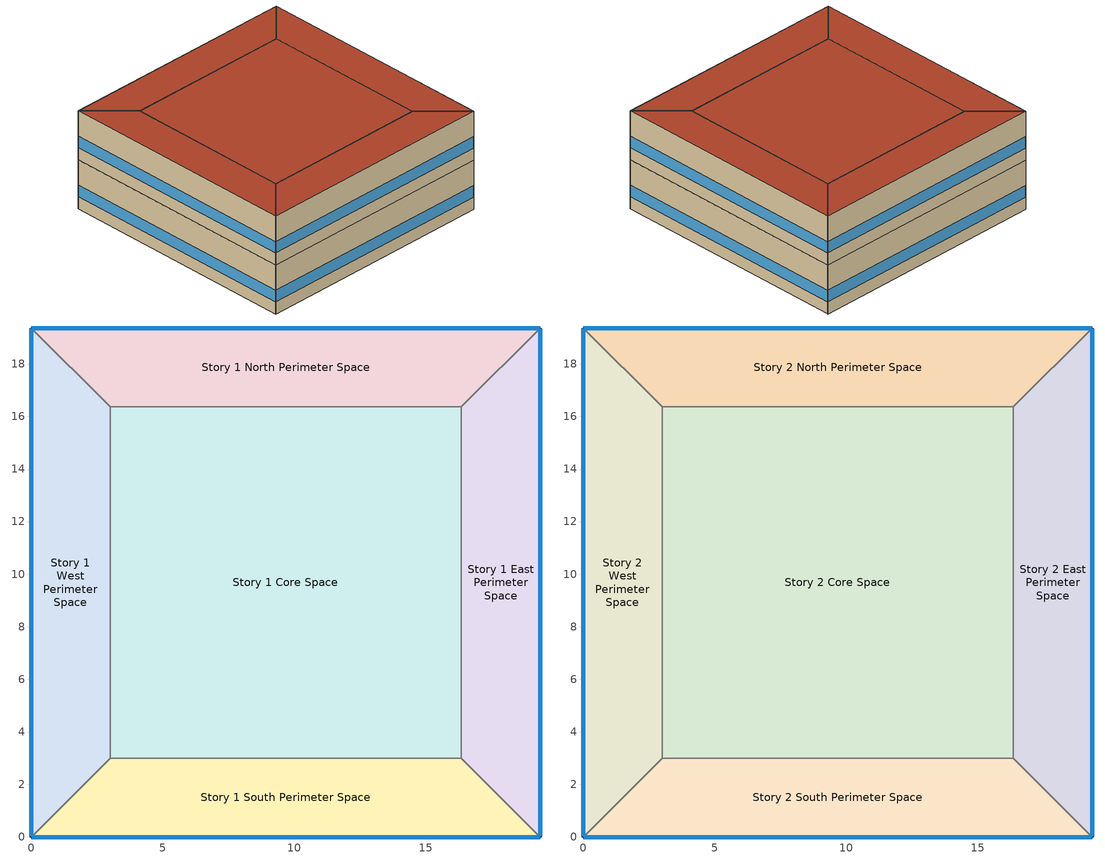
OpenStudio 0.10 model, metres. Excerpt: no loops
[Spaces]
Story 1 West Perimeter Space
 floor ground: 0,0 0,19.36 3,16.36 3,3 z0
 wall outside: 0,19.36 0,0 z0:4
 wall to Story 1 North Perimeter Space: 3,16.36 0,19.36 z0:4
 wall to Story 1 Core Space: 3,3 3,16.36 z0:4
 wall to Story 1 South Perimeter Space: 0,0 3,3 z0:4
 window: 0,19.34 0,0.03 z1:1.92
Story 1 North Perimeter Space
 floor ground: 0,19.36 19.36,19.36 16.36,16.36 3,16.36 z0
 wall outside: 19.36,19.36 0,19.36 z0:4
 wall to Story 1 East Perimeter Space: 16.36,16.36 19.36,19.36 z0:4
 wall to Story 1 Core Space: 3,16.36 16.36,16.36 z0:4
 window: 19.34,19.36 0.03,19.36 z1:1.92
Story 1 East Perimeter Space
 floor ground: 19.36,19.36 19.36,0 16.36,3 16.36,16.36 z0
 wall outside: 19.36,0 19.36,19.36 z0:4
 wall to Story 1 South Perimeter Space: 16.36,3 19.36,0 z0:4
 wall to Story 1 Core Space: 16.36,16.36 16.36,3 z0:4
 window: 19.36,0.03 19.36,19.34 z1:1.92
Story 1 South Perimeter Space
 floor ground: 19.36,0 0,0 3,3 16.36,3 z0
 wall outside: 0,0 19.36,0 z0:4
 wall to Story 1 Core Space: 16.36,3 3,3 z0:4
 window: 0.03,0 19.34,0 z1:1.92
Story 1 Core Space
 floor ground: 3,3 3,16.36 16.36,16.36 16.36,3 z0
Story 2 West Perimeter Space
 floor to Story 1 West Perimeter Space: 0,0 0,19.36 3,16.36 3,3 z4
 wall outside: 0,19.36 0,0 z4:8
 wall to Story 2 North Perimeter Space: 3,16.36 0,19.36 z4:8
 wall to Story 2 Core Space: 3,3 3,16.36 z4:8
 wall to Story 2 South Perimeter Space: 0,0 3,3 z4:8
 window: 0,19.34 0,0.03 z5:5.92
 roof outside: 3,3 3,16.36 0,19.36 0,0 z8
Story 2 North Perimeter Space
 floor to Story 1 North Perimeter Space: 0,19.36 19.36,19.36 16.36,16.36 3,16.36 z4
 wall outside: 19.36,19.36 0,19.36 z4:8
 wall to Story 2 East Perimeter Space: 16.36,16.36 19.36,19.36 z4:8
 wall to Story 2 Core Space: 3,16.36 16.36,16.36 z4:8
 window: 19.34,19.36 0.03,19.36 z5:5.92
 roof outside: 3,16.36 16.36,16.36 19.36,19.36 0,19.36 z8
Story 2 East Perimeter Space
 floor to Story 1 East Perimeter Space: 19.36,19.36 19.36,0 16.36,3 16.36,16.36 z4
 wall outside: 19.36,0 19.36,19.36 z4:8
 wall to Story 2 South Perimeter Space: 16.36,3 19.36,0 z4:8
 wall to Story 2 Core Space: 16.36,16.36 16.36,3 z4:8
 window: 19.36,0.03 19.36,19.34 z5:5.92
 roof outside: 16.36,16.36 16.36,3 19.36,0 19.36,19.36 z8
Story 2 South Perimeter Space
 floor to Story 1 South Perimeter Space: 19.36,0 0,0 3,3 16.36,3 z4
 wall outside: 0,0 19.36,0 z4:8
 wall to Story 2 Core Space: 16.36,3 3,3 z4:8
 window: 0.03,0 19.34,0 z5:5.92
 roof outside: 16.36,3 3,3 0,0 19.36,0 z8
Story 2 Core Space
 floor to Story 1 Core Space: 3,3 3,16.36 16.36,16.36 16.36,3 z4
 roof outside: 16.36,3 16.36,16.36 3,16.36 3,3 z8
[Building]
OS:Building 1: Space Type=ASHRAE_90.1-2004 ClimateZone 1-8 MediumOffice WholeBuilding; Default Construction Set=ASHRAE_189.1-2009_ClimateZone 4-5 (mdoff)_ConstSet
[SizingPeriod:DesignDay] Barometric Pressure {Pa}=87780; Sky Clearness=0; Rain Indicator=0; Snow Indicator=0; Day of Month=21; Daylight Saving Time Indicator=0; Dry-Bulb Temperature Range Modifier Type=DefaultMultipliers
Name | Maximum Dry-Bulb Temperature {C} | Daily Dry-Bulb Temperature Range {deltaC} | Humidity Indicating Conditions at Maximum Dry-Bulb {BasedOnField A3} | Wind Speed {m/s} | Wind Direction {deg} | Month | Day Type | Humidity Indicating Type | Solar Model Indicator | ASHRAE Taub | ASHRAE Taud
El Paso Ann Clg .4% Condns Enth=>MDB | 30 | 13 | 67300 | 3.9 | 280 | 7 | SummerDesignDay | Enthalpy | ASHRAETau | 0.605 | 1.547
El Paso Ann Clg .4% Condns DP=>MDB | 22.8 | 13 | 19.4 | 3.9 | 280 | 7 | SummerDesignDay | Dewpoint | ASHRAETau | 0.605 | 1.547
El Paso Ann Hum_n 99.6% Condns DP=>MCDB | 5.6 | 0 | -17.7 | 2.2 | 20 | 12 | WinterDesignDay | Dewpoint | ASHRAEClearSky
El Paso Ann Clg 1% Condns Enth=>MDB | 29.2 | 13 | 65500 | 3.9 | 280 | 7 | SummerDesignDay | Enthalpy | ASHRAETau | 0.605 | 1.547
[Site]
El Paso_TX_USA Design_Conditions: Latitude {deg}=31.8; Longitude {deg}=-106.4; Time Zone {hr}=-7; Elevation {m}=1194
[Material]
Name | Roughness | Thickness | Conductivity | Density | Specific Heat | Thermal Absorptance | Solar Absorptance | Visible Absorptance
000_F08 Metal surface | Smooth | 0.0008 | 45.28 | 7824 | 500
000_F16 Acoustic tile | MediumSmooth | 0.0191 | 0.06 | 368 | 590
000_G01a 19mm gypsum board | MediumSmooth | 0.019 | 0.16 | 800 | 1090
000_G05 25mm wood | MediumSmooth | 0.0254 | 0.15 | 608 | 1630
000_I01 25mm insulation board | MediumRough | 0.0254 | 0.03 | 43 | 1210
000_M11 100mm lightweight concrete | MediumRough | 0.1016 | 0.53 | 1280 | 840
1/2IN Gypsum | Smooth | 0.0127 | 0.16 | 784.9 | 830 | 0.9 | 0.92 | 0.92
MAT-CC05 4 HW CONCRETE | Rough | 0.1016 | 1.311 | 2240 | 836.8 | 0.9 | 0.7 | 0.7
Metal Decking | MediumSmooth | 0.0015 | 45.006 | 7680 | 418.4 | 0.9 | 0.7 | 0.3
Roof Insulation [21] | MediumRough | 0.2105 | 0.049 | 265 | 836.8 | 0.9 | 0.7 | 0.7
Roof Membrane | VeryRough | 0.0095 | 0.16 | 1121.29 | 1460 | 0.9 | 0.7 | 0.7
Wall Insulation [39] | MediumRough | 0.1184 | 0.045 | 265 | 836.8 | 0.9 | 0.7 | 0.7
[Material:AirGap]
Name | Thermal Resistance
000_F04 Wall air space resistance | 0.15
000_F05 Ceiling air space resistance | 0.18
[Material:NoMass] Thermal Absorptance=0.9; Solar Absorptance=0.7
Name | Roughness | Thermal Resistance | Visible Absorptance
CP02 CARPET PAD | VeryRough | 0.2165 | 0.8
MAT-SHEATH | Rough | 0.3626 | 0.7
[WindowMaterial:Gas]
000_Air 13mm: Gas Type=Air; Thickness=0.0127
[WindowMaterial:Glazing] Optical Data Type=SpectralAverage; Thickness=0.003; Infrared Transmittance at Normal Incidence=0
Name | Solar Transmittance at Normal Incidence | Front Side Solar Reflectance at Normal Incidence | Back Side Solar Reflectance at Normal Incidence | Visible Transmittance at Normal Incidence | Front Side Visible Reflectance at Normal Incidence | Back Side Visible Reflectance at Normal Incidence | Front Side Infrared Hemispherical Emissivity | Back Side Infrared Hemispherical Emissivity | Conductivity | Dirt Correction Factor for Solar and Visible Transmittance | Solar Diffusing
000_Clear 3mm | 0.837 | 0.075 | 0.075 | 0.898 | 0.081 | 0.081 | 0.84 | 0.84 | 0.9
Theoretical Glass [207] | 0.3311 | 0.6189 | 0.6189 | 0.44 | 0.51 | 0.51 | 0.9 | 0.9 | 0.0133 | 1 | No
[Construction]
000_ExtSlabCarpet_4in_ClimateZone 1-8: MAT-CC05 4 HW CONCRETE, CP02 CARPET PAD
000_Exterior Door: 000_F08 Metal surface, 000_I01 25mm insulation board
000_Exterior Window: 000_Clear 3mm, 000_Air 13mm, 000_Clear 3mm
000_Interior Ceiling: 000_M11 100mm lightweight concrete, 000_F05 Ceiling air space resistance, 000_F16 Acoustic tile
000_Interior Door; 000_Interior Partition: 000_G05 25mm wood
000_Interior Floor: 000_F16 Acoustic tile, 000_F05 Ceiling air space resistance, 000_M11 100mm lightweight concrete
000_Interior Wall: 000_G01a 19mm gypsum board, 000_F04 Wall air space resistance, 000_G01a 19mm gypsum board
000_Interior Window: 000_Clear 3mm
ASHRAE_189.1-2009_ExtRoof_IEAD_ClimateZone 2-5: Roof Membrane, Roof Insulation [21], Metal Decking
ASHRAE_189.1-2009_ExtWall_SteelFrame_ClimateZone 4-8: MAT-SHEATH, Wall Insulation [39], 1/2IN Gypsum
ASHRAE_189.1-2009_ExtWindow_ClimateZone 4-5: Theoretical Glass [207]
[DefaultConstructionSet]
ASHRAE_189.1-2009_ClimateZone 4-5 (mdoff)_ConstSet: Default Exterior Surface Constructions=ASHRAE_189.1-2009_ClimateZone 4-5 (mdoff)_Exterior_DefSurfCons; Default Interior Surface Constructions=000_Interior_DefSurfCons; Default Ground Contact Surface Constructions=000_Ground_DefSurfCons; Default Exterior SubSurface Constructions=ASHRAE_189.1-2009_ClimateZone 4-5 (mdoff)_Exterior_DefSubCons; Default Interior SubSurface Constructions=000_Interior_DefSubCons; Interior Partition Construction=000_Interior Partition
[DefaultSubSurfaceConstructions] Glass Door Construction=000_Exterior Window; Skylight Construction=000_Exterior Window; Tubular Daylight Dome Construction=000_Interior Window; Tubular Daylight Diffuser Construction=000_Interior Window
Name | Fixed Window Construction | Operable Window Construction | Door Construction
000_Interior_DefSubCons | 000_Interior Window | 000_Interior Window | 000_Interior Door
ASHRAE_189.1-2009_ClimateZone 4-5 (mdoff)_Exterior_DefSubCons | ASHRAE_189.1-2009_ExtWindow_ClimateZone 4-5 | ASHRAE_189.1-2009_ExtWindow_ClimateZone 4-5 | 000_Exterior Door
[DefaultSurfaceConstructions]
Name | Floor Construction | Wall Construction | Roof Ceiling Construction
000_Ground_DefSurfCons | 000_ExtSlabCarpet_4in_ClimateZone 1-8 | 000_ExtSlabCarpet_4in_ClimateZone 1-8 | 000_ExtSlabCarpet_4in_ClimateZone 1-8
000_Interior_DefSurfCons | 000_Interior Floor | 000_Interior Wall | 000_Interior Ceiling
ASHRAE_189.1-2009_ClimateZone 4-5 (mdoff)_Exterior_DefSurfCons | 000_ExtSlabCarpet_4in_ClimateZone 1-8 | ASHRAE_189.1-2009_ExtWall_SteelFrame_ClimateZone 4-8 | ASHRAE_189.1-2009_ExtRoof_IEAD_ClimateZone 2-5
[BuildingStory] Nominal Floor to Floor Height {m}=4
Name | Nominal Z Coordinate {m}
Story 1 | 0
Story 2 | 4
[Space]
Name | Building Story | Thermal Zone
Story 1 West Perimeter Space | Story 1 | Thermal Zone 2
Story 1 North Perimeter Space | Story 1 | Thermal Zone 9
Story 1 East Perimeter Space | Story 1 | Thermal Zone 4
Story 1 South Perimeter Space | Story 1 | Thermal Zone 8
Story 1 Core Space | Story 1 | Thermal Zone 1
Story 2 West Perimeter Space | Story 2 | Thermal Zone 6
Story 2 North Perimeter Space | Story 2 | Thermal Zone 5
Story 2 East Perimeter Space | Story 2 | Thermal Zone 7
Story 2 South Perimeter Space | Story 2 | Thermal Zone 3
Story 2 Core Space | Story 2 | Thermal Zone 10
[ThermalZone] Thermostat=Thermostat Setpoint Dual Setpoint 1; Use Ideal Air Loads=No
Thermal Zone 1; Thermal Zone 2; Thermal Zone 3; Thermal Zone 4; Thermal Zone 5; Thermal Zone 6; Thermal Zone 7; Thermal Zone 8; Thermal Zone 9; Thermal Zone 10
[Controller:WaterCoil]
Controller Water Coil 1: Action=Normal
[ThermostatSetpoint:DualSetpoint]
Thermostat Setpoint Dual Setpoint 1: Heating Setpoint Temperature Schedule=Heating Sch; Cooling Setpoint Temperature Schedule=Cooling Sch
[People:Definition]
ASHRAE_90.1-2004 ClimateZone 1-8 MediumOffice WholeBuilding People Definition: Number of People Calculation Method=People/Area; People per Space Floor Area {person/m2}=0.0538196; Fraction Radiant=0.3
[People]
ASHRAE_90.1-2004 ClimateZone 1-8 MediumOffice WholeBuilding People: People Definition=ASHRAE_90.1-2004 ClimateZone 1-8 MediumOffice WholeBuilding People Definition; Space or SpaceType=ASHRAE_90.1-2004 ClimateZone 1-8 MediumOffice WholeBuilding
[Lights:Definition]
ASHRAE_90.1-2004 ClimateZone 1-8 MediumOffice WholeBuilding Lights Definition: Design Level Calculation Method=Watts/Area; Watts per Space Floor Area {W/m2}=10.7639
[DefaultScheduleSet]
ASHRAE_90.1-2004 ClimateZone 1-8 MediumOffice WholeBuilding Schedule Set: Number of People Schedule=Medium Office_Bldg_Occ; People Activity Level Schedule=Medium Office_Activity; Lighting Schedule=Medium Office_Bldg_Light; Electric Equipment Schedule=Medium Office_Bldg_Equip; Infiltration Schedule=Medium Office_Infil_Quarter_On
[DesignSpecification:OutdoorAir]
ASHRAE_90.1-2004 ClimateZone 1-8 MediumOffice WholeBuilding Ventilation: Outdoor Air Method=Sum; Outdoor Air Flow per Person {m3/s-person}=0.00943895
[ElectricEquipment:Definition]
ASHRAE_90.1-2004 ClimateZone 1-8 MediumOffice WholeBuilding Electric Equipment Definition: Design Level Calculation Method=Watts/Area; Watts per Space Floor Area {W/m2}=10.7639
[Lights]
ASHRAE_90.1-2004 ClimateZone 1-8 MediumOffice WholeBuilding Lights: Lights Definition=ASHRAE_90.1-2004 ClimateZone 1-8 MediumOffice WholeBuilding Lights Definition; Space or SpaceType=ASHRAE_90.1-2004 ClimateZone 1-8 MediumOffice WholeBuilding
[ElectricEquipment]
ASHRAE_90.1-2004 ClimateZone 1-8 MediumOffice WholeBuilding Electric Equipment: Electric Equipment Definition=ASHRAE_90.1-2004 ClimateZone 1-8 MediumOffice WholeBuilding Electric Equipment Definition; Space or SpaceType=ASHRAE_90.1-2004 ClimateZone 1-8 MediumOffice WholeBuilding
[SpaceInfiltration:DesignFlowRate]
ASHRAE_90.1-2004 ClimateZone 1-8 MediumOffice WholeBuilding Infiltration: Space or SpaceType=ASHRAE_90.1-2004 ClimateZone 1-8 MediumOffice WholeBuilding; Design Flow Rate Calculation Method=Flow/ExteriorArea; Flow per Exterior Surface Area {m3/s-m2}=0.00030226
[SpaceType]
ASHRAE_90.1-2004 ClimateZone 1-8 MediumOffice WholeBuilding: Default Schedule Set=ASHRAE_90.1-2004 ClimateZone 1-8 MediumOffice WholeBuilding Schedule Set; Design Specification Outdoor Air Object=ASHRAE_90.1-2004 ClimateZone 1-8 MediumOffice WholeBuilding Ventilation
[Schedule:Ruleset]
Name | Default Day Schedule | Summer Design Day Schedule | Winter Design Day Schedule
Cooling Sch | Cooling Sch Default
Heating Sch | Heating Sch Default
Medium Office_Bldg_Light | Medium Office_Bldg_Light Default Schedule | Medium Office_Bldg_Light Summer Design Day | Medium Office_Bldg_Light Winter Design Day
Medium Office_Bldg_Occ | Medium Office_Bldg_Occ Default Schedule | Medium Office_Bldg_Occ Summer Design Day | Medium Office_Bldg_Occ Winter Design Day
Medium Office_Infil_Quarter_On | Medium Office_Infil_Quarter_On Default Schedule | Medium Office_Infil_Quarter_On Summer Design Day | Medium Office_Infil_Quarter_On Winter Design Day
Medium Office_Activity | Medium Office_Activity Default Schedule | Medium Office_Activity Summer Design Day | Medium Office_Activity Winter Design Day
Medium Office_Bldg_Equip | Medium Office_Bldg_Equip Default Schedule | Medium Office_Bldg_Equip Summer Design Day | Medium Office_Bldg_Equip Winter Design Day
[Schedule:Day]
Cooling Sch Default: 24, 0, 28
Heating Sch Default: 24, 0, 24
Medium Office_Bldg_Equip Winter Design Day; Medium Office_Bldg_Light Winter Design Day; Medium Office_Bldg_Occ Rule 1 Day Schedule; Medium Office_Bldg_Occ Winter Design Day: 24, 0, 0
Medium Office_Bldg_Equip Rule 2 Day Schedule: 6, 0, 0.3, 8, 0, 0.4, 14, 0, 0.5, 17, 0, 0.35, 24, 0, 0.3
Medium Office_Bldg_Light Rule 2 Day Schedule: 6, 0, 0.05, 8, 0, 0.1, 14, 0, 0.5, 17, 0, 0.15, 24, 0, 0.05
Medium Office_Bldg_Occ Rule 2 Day Schedule: 6, 0, 0, 8, 0, 0.1, 14, 0, 0.5, 17, 0, 0.1, 24, 0, 0
Medium Office_Bldg_Equip Rule 1 Day Schedule: 24, 0, 0.3
Medium Office_Activity Winter Design Day; Medium Office_Activity Summer Design Day; Medium Office_Activity Default Schedule: 24, 0, 120
Medium Office_Bldg_Equip Default Schedule: 8, 0, 0.4, 12, 0, 0.9, 13, 0, 0.8, 17, 0, 0.9, 18, 0, 0.8, 20, 0, 0.6, 22, 0, 0.5, 24, 0, 0.4
Medium Office_Bldg_Light Rule 1 Day Schedule: 24, 0, 0.05
Medium Office_Infil_Quarter_On Winter Design Day; Medium Office_Infil_Quarter_On Rule 2 Day Schedule: 6, 0, 1, 18, 0, 0.25, 24, 0, 1
Medium Office_Bldg_Light Default Schedule: 5, 0, 0.05, 7, 0, 0.1, 8, 0, 0.3, 17, 0, 0.9, 18, 0, 0.7, 20, 0, 0.5, 22, 0, 0.3, 23, 0, 0.1, 24, 0, 0.05
Medium Office_Infil_Quarter_On Summer Design Day; Medium Office_Infil_Quarter_On Default Schedule: 6, 0, 1, 22, 0, 0.25, 24, 0, 1
Medium Office_Bldg_Light Summer Design Day; Medium Office_Bldg_Equip Summer Design Day; Medium Office_Infil_Quarter_On Rule 1 Day Schedule: 24, 0, 1
Medium Office_Bldg_Occ Summer Design Day: 6, 0, 0, 22, 0, 1, 24, 0, 0.05
Medium Office_Bldg_Occ Default Schedule: 6, 0, 0, 7, 0, 0.1, 8, 0, 0.2, 12, 0, 0.95, 13, 0, 0.5, 17, 0, 0.95, 18, 0, 0.7, 20, 0, 0.4, 22, 0, 0.1, 24, 0, 0.05
[Schedule:Rule] Apply Monday=No; Apply Tuesday=No; Apply Wednesday=No; Apply Thursday=No; Apply Friday=No; Date Specification Type=DateRange; Start Month=1; Start Day=1; End Month=12; End Day=31
Name | Schedule Ruleset | Rule Order | Day Schedule | Apply Sunday | Apply Saturday
Medium Office_Bldg_Light Rule 2 | Medium Office_Bldg_Light | 1 | Medium Office_Bldg_Light Rule 2 Day Schedule | No | Yes
Medium Office_Bldg_Equip Rule 1 | Medium Office_Bldg_Equip | 0 | Medium Office_Bldg_Equip Rule 1 Day Schedule | Yes | No
Medium Office_Infil_Quarter_On Rule 1 | Medium Office_Infil_Quarter_On | 0 | Medium Office_Infil_Quarter_On Rule 1 Day Schedule | Yes | No
Medium Office_Infil_Quarter_On Rule 2 | Medium Office_Infil_Quarter_On | 1 | Medium Office_Infil_Quarter_On Rule 2 Day Schedule | No | Yes
Medium Office_Bldg_Occ Rule 1 | Medium Office_Bldg_Occ | 0 | Medium Office_Bldg_Occ Rule 1 Day Schedule | Yes | No
Medium Office_Bldg_Light Rule 1 | Medium Office_Bldg_Light | 0 | Medium Office_Bldg_Light Rule 1 Day Schedule | Yes | No
Medium Office_Bldg_Occ Rule 2 | Medium Office_Bldg_Occ | 1 | Medium Office_Bldg_Occ Rule 2 Day Schedule | No | Yes
Medium Office_Bldg_Equip Rule 2 | Medium Office_Bldg_Equip | 1 | Medium Office_Bldg_Equip Rule 2 Day Schedule | No | Yes
